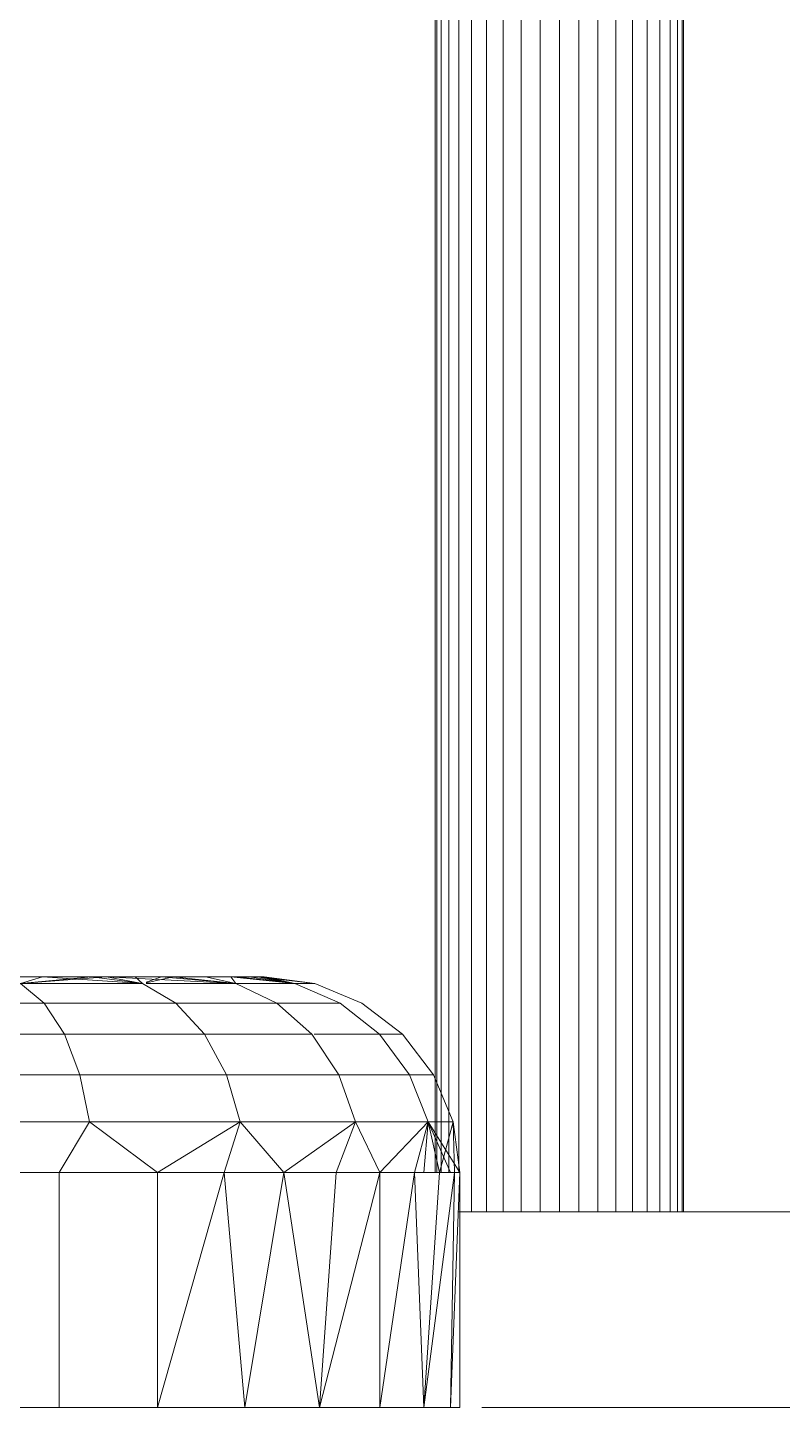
# Model space of a CAD drawing. Header units: centimetres. Extents: x -13467 to 3766, y -437 to 1921.
# Drawn here: x -8291.55 to -8287.69, y 94.03 to 101.08 of the extents above; entities that cross this region are included whole.
import ezdxf

# ---------------------------------------------------------------- set-up
doc = ezdxf.new("R2010")
doc.units = ezdxf.units.CM
doc.layers.add('M-EQPM', color=7, linetype='Continuous', lineweight=9)

# ---------------------------------------------------------------- blocks, each defined once
blk = doc.blocks.new('EQ-02-004 - EQ-02-004_dwg_Agrupar_791-V64-Sección 1-1')
at = {"layer": 'M-EQPM', "color": 136, "true_color": 0x007f7f}
for p, q in [((-8291.8459, 96.2294), (-8291.478, 96.2294)), ((-8291.478, 96.2294), (-8291.8459, 96.2294)), ((-8291.59, 96.1953), (-8291.478, 96.2294)), ((-8291.59, 96.1953), (-8291.1499, 96.2294)), ((-8291.59, 96.1953), (-8291.478, 96.2294)), ((-8291.59, 96.1953), (-8291.478, 96.2294)), ((-8291.478, 96.2294), (-8291.1499, 96.2294)), ((-8291.1499, 96.2294), (-8291.478, 96.2294)), ((-8290.9669, 96.1953), (-8291.478, 96.2294)), ((-8291.1499, 96.2294), (-8290.8696, 96.2294)), ((-8290.8696, 96.2294), (-8291.1499, 96.2294)), ((-8290.9669, 96.1953), (-8291.1499, 96.2294)), ((-8290.4887, 96.1953), (-8291.1499, 96.2294)), ((-8290.9669, 96.1953), (-8291.1499, 96.2294)), ((-8290.9472, 96.2022), (-8290.8696, 96.2294)), ((-8290.9472, 96.1953), (-8290.4887, 96.1953)), ((-8290.4887, 96.1953), (-8290.9472, 96.1953)), ((-8290.8696, 96.2294), (-8290.6441, 96.2294)), ((-8290.6441, 96.2294), (-8290.8696, 96.2294)), ((-8290.4887, 96.1953), (-8290.8696, 96.2294)), ((-8290.4887, 96.1953), (-8290.8696, 96.2294)), ((-8290.6441, 96.2294), (-8290.479, 96.2294)), ((-8290.479, 96.2294), (-8290.6441, 96.2294)), ((-8290.4887, 96.1953), (-8290.6441, 96.2294)), ((-8290.4887, 96.1953), (-8290.6441, 96.2294)), ((-8290.2798, 96.0954), (-8290.4887, 96.1953)), ((-8290.2798, 96.0954), (-8290.4887, 96.1953)), ((-8290.4887, 96.1953), (-8290.1881, 96.1953)), ((-8290.1881, 96.1953), (-8290.4887, 96.1953)), ((-8290.479, 96.2294), (-8290.3783, 96.2294)), ((-8290.3783, 96.2294), (-8290.479, 96.2294)), ((-8290.1881, 96.1953), (-8290.479, 96.2294)), ((-8290.1881, 96.1953), (-8290.479, 96.2294)), ((-8290.3783, 96.2294), (-8290.3444, 96.2294)), ((-8290.3444, 96.2294), (-8290.3783, 96.2294)), ((-8290.1881, 96.1953), (-8290.3783, 96.2294)), ((-8290.0856, 96.1953), (-8290.3783, 96.2294)), ((-8290.1881, 96.1953), (-8290.3783, 96.2294)), ((-8290.0856, 96.1953), (-8290.3444, 96.2294)), ((-8290.1881, 96.1953), (-8290.3444, 96.2294)), ((-8289.9551, 96.0954), (-8290.1881, 96.1953)), ((-8289.9551, 96.0954), (-8290.1881, 96.1953)), ((-8290.1881, 96.1953), (-8290.0856, 96.1953)), ((-8290.0856, 96.1953), (-8290.1881, 96.1953)), ((-8289.8444, 96.0954), (-8290.0856, 96.1953)), ((-8290.2798, 96.0954), (-8289.9551, 96.0954)), ((-8289.9551, 96.0954), (-8290.2798, 96.0954)), ((-8290.2798, 96.0954), (-8289.9551, 96.0954)), ((-8290.2798, 96.0954), (-8289.9551, 96.0954)), ((-8289.6373, 95.9365), (-8289.8444, 96.0954)), ((-8289.7551, 95.9365), (-8289.6373, 95.9365)), ((-8289.6373, 95.9365), (-8289.7551, 95.9365)), ((-8289.4784, 95.7294), (-8289.6373, 95.9365)), ((-8289.6016, 95.7294), (-8289.4784, 95.7294)), ((-8289.4784, 95.7294), (-8289.6016, 95.7294)), ((-8289.6016, 95.7294), (-8289.4784, 95.7294)), ((-8289.4784, 95.7294), (-8289.6016, 95.7294))]:
    blk.add_line(p, q, dxfattribs=at)
at = {"layer": 'M-EQPM', "color": 136, "true_color": 0x007f7f, "flags": 128}
for points in [[(-8291.59, 96.1953), (-8291.8459, 96.2294), (-8292.2446, 96.2294), (-8291.8459, 96.2294), (-8291.478, 96.2294), (-8291.59, 96.1953)], [(-8291.1499, 96.2294), (-8291.478, 96.2294), (-8291.8459, 96.2294), (-8291.59, 96.1953)], [(-8290.9668, 96.1953), (-8291.478, 96.2294), (-8290.9668, 96.1953), (-8291.1499, 96.2294), (-8291.478, 96.2294), (-8291.8459, 96.2294), (-8291.59, 96.1953)], [(-8291.478, 96.2294), (-8291.8459, 96.2294), (-8291.59, 96.1953)], [(-8290.9668, 96.1953), (-8291.1499, 96.2294), (-8291.59, 96.1953), (-8291.1499, 96.2294), (-8291.478, 96.2294), (-8291.1499, 96.2294)], [(-8290.9668, 96.1953), (-8291.1499, 96.2294), (-8290.4887, 96.1953), (-8291.1499, 96.2294), (-8290.8696, 96.2294), (-8291.1499, 96.2294)], [(-8290.8696, 96.2294), (-8291.1499, 96.2294), (-8290.9668, 96.1953)], [(-8289.9551, 96.0954), (-8290.1881, 96.1953), (-8290.4887, 96.1953), (-8290.8696, 96.2294), (-8290.4887, 96.1953), (-8290.6441, 96.2294), (-8290.8696, 96.2294), (-8291.1499, 96.2294)], [(-8290.9472, 96.1953), (-8290.4887, 96.1953), (-8290.6441, 96.2294), (-8290.479, 96.2294), (-8290.6441, 96.2294)], [(-8290.6441, 96.2294), (-8290.8696, 96.2294), (-8290.4887, 96.1953), (-8290.9472, 96.1953)], [(-8290.2798, 96.0954), (-8290.4887, 96.1953), (-8290.9472, 96.1953)], [(-8290.9472, 96.1953), (-8290.4887, 96.1953), (-8290.2798, 96.0954)], [(-8290.8696, 96.2294), (-8290.6441, 96.2294), (-8290.4887, 96.1953), (-8290.1881, 96.1953), (-8289.9551, 96.0954)], [(-8290.3783, 96.2294), (-8290.479, 96.2294), (-8290.1881, 96.1953), (-8290.4887, 96.1953), (-8290.2798, 96.0954)], [(-8290.2798, 96.0954), (-8289.9551, 96.0954), (-8290.1881, 96.1953), (-8290.0856, 96.1953), (-8290.3783, 96.2294), (-8290.1881, 96.1953), (-8290.4887, 96.1953), (-8290.2798, 96.0954)], [(-8290.2798, 96.0954), (-8289.9551, 96.0954), (-8290.1881, 96.1953), (-8290.0856, 96.1953), (-8290.1881, 96.1953), (-8290.3783, 96.2294), (-8290.3444, 96.2294), (-8290.3783, 96.2294), (-8290.3444, 96.2294), (-8290.0856, 96.1953), (-8290.3783, 96.2294)], [(-8289.7551, 95.9365), (-8289.6373, 95.9365), (-8289.8444, 96.0954)], [(-8289.8444, 96.0954), (-8289.6373, 95.9365), (-8289.7551, 95.9365)], [(-8289.7551, 95.9365), (-8289.6373, 95.9365), (-8289.4784, 95.7294), (-8289.6016, 95.7294)], [(-8289.7551, 95.9365), (-8289.6373, 95.9365), (-8289.4784, 95.7294), (-8289.6016, 95.7294)]]:
    blk.add_lwpolyline(points, dxfattribs=at)
for points in [[(-8291.59, 96.1953), (-8291.478, 96.2294)], [(-8290.9472, 96.2022), (-8290.8696, 96.2294)], [(-8290.8696, 96.2294), (-8290.6441, 96.2294), (-8290.4887, 96.1953)], [(-8289.8444, 96.0954), (-8290.0856, 96.1953), (-8290.1881, 96.1953), (-8290.479, 96.2294), (-8290.6441, 96.2294), (-8290.479, 96.2294), (-8290.3783, 96.2294), (-8290.1881, 96.1953), (-8290.479, 96.2294), (-8290.3783, 96.2294), (-8290.3444, 96.2294), (-8290.1881, 96.1953), (-8290.3444, 96.2294), (-8290.0856, 96.1953)], [(-8290.3783, 96.2294), (-8290.1881, 96.1953), (-8290.479, 96.2294)]]:
    blk.add_lwpolyline(points, close=True, dxfattribs=at)
blk = doc.blocks.new('EQ-02-004 - EQ-02-004_dwg_Agrupar_896-V65-Sección 1-1')
at = {"layer": 'M-EQPM', "color": 136, "true_color": 0x007f7f}
for p, q in [((-8291.478, 96.2294), (-8291.8459, 96.2294)), ((-8291.8459, 96.2294), (-8291.478, 96.2294)), ((-8291.59, 96.1953), (-8291.478, 96.2294)), ((-8291.59, 96.1953), (-8291.478, 96.2294)), ((-8291.59, 96.1953), (-8291.2277, 96.2294)), ((-8291.59, 96.1953), (-8291.478, 96.2294)), ((-8291.4694, 96.0954), (-8291.59, 96.1953)), ((-8291.59, 96.1953), (-8290.9669, 96.1953)), ((-8291.59, 96.1953), (-8291.4694, 96.0954)), ((-8291.59, 96.1953), (-8291.4694, 96.0954)), ((-8291.1499, 96.2294), (-8291.478, 96.2294)), ((-8291.478, 96.2294), (-8291.2277, 96.2294)), ((-8290.9669, 96.1953), (-8291.478, 96.2294)), ((-8291.2277, 96.2294), (-8291.0033, 96.2294)), ((-8291.2277, 96.2294), (-8290.8079, 96.2294)), ((-8290.9669, 96.1953), (-8291.2277, 96.2294)), ((-8290.8696, 96.2294), (-8291.1499, 96.2294)), ((-8290.4887, 96.1953), (-8291.1499, 96.2294)), ((-8290.9669, 96.1953), (-8291.1499, 96.2294)), ((-8291.0033, 96.2294), (-8290.8079, 96.2294)), ((-8290.9669, 96.1953), (-8291.0033, 96.2294)), ((-8290.9668, 96.1953), (-8291.0033, 96.2294)), ((-8290.7963, 96.0954), (-8290.9669, 96.1953)), ((-8290.9472, 96.1995), (-8290.8079, 96.2294)), ((-8290.4887, 96.1953), (-8290.9472, 96.1953)), ((-8290.9472, 96.1953), (-8290.4887, 96.1953)), ((-8290.6441, 96.2294), (-8290.8696, 96.2294)), ((-8290.4887, 96.1953), (-8290.8696, 96.2294)), ((-8290.8079, 96.2294), (-8290.6441, 96.2294)), ((-8290.4887, 96.1953), (-8290.8079, 96.2294)), ((-8290.479, 96.2294), (-8290.6441, 96.2294)), ((-8290.6441, 96.2294), (-8290.5144, 96.2294)), ((-8290.4887, 96.1953), (-8290.6441, 96.2294)), ((-8290.4887, 96.1953), (-8290.6441, 96.2294)), ((-8290.5144, 96.2294), (-8290.4204, 96.2294)), ((-8290.5144, 96.2294), (-8290.3635, 96.2294)), ((-8290.4887, 96.1953), (-8290.5144, 96.2294)), ((-8290.1881, 96.1953), (-8290.5144, 96.2294)), ((-8290.2798, 96.0954), (-8290.4887, 96.1953)), ((-8290.2798, 96.0954), (-8290.4887, 96.1953)), ((-8290.1881, 96.1953), (-8290.4887, 96.1953)), ((-8290.4887, 96.1953), (-8290.1881, 96.1953)), ((-8290.3783, 96.2294), (-8290.479, 96.2294)), ((-8290.1881, 96.1953), (-8290.479, 96.2294)), ((-8290.4204, 96.2294), (-8290.3635, 96.2294)), ((-8290.1881, 96.1953), (-8290.4204, 96.2294)), ((-8290.3783, 96.2294), (-8290.3444, 96.2294)), ((-8290.0856, 96.1953), (-8290.3783, 96.2294)), ((-8290.1881, 96.1953), (-8290.3783, 96.2294)), ((-8290.3444, 96.2294), (-8290.3635, 96.2294)), ((-8290.0856, 96.1953), (-8290.3635, 96.2294)), ((-8290.1881, 96.1953), (-8290.3635, 96.2294)), ((-8290.0856, 96.1953), (-8290.3444, 96.2294)), ((-8289.9551, 96.0954), (-8290.1881, 96.1953)), ((-8289.9551, 96.0954), (-8290.1881, 96.1953)), ((-8290.0856, 96.1953), (-8290.1881, 96.1953)), ((-8290.0856, 96.1953), (-8290.1881, 96.1953)), ((-8289.8444, 96.0954), (-8290.0856, 96.1953)), ((-8292.2532, 96.0954), (-8291.4694, 96.0954)), ((-8291.4694, 96.0954), (-8292.2532, 96.0954)), ((-8292.2532, 96.0954), (-8291.4694, 96.0954)), ((-8291.3659, 95.9365), (-8291.4694, 96.0954)), ((-8291.4694, 96.0954), (-8290.7963, 96.0954)), ((-8291.4694, 96.0954), (-8290.7963, 96.0954)), ((-8291.4694, 96.0954), (-8291.3659, 95.9365)), ((-8290.7963, 96.0954), (-8291.4694, 96.0954)), ((-8291.4694, 96.0954), (-8291.3659, 95.9365)), ((-8290.6499, 95.9365), (-8290.7963, 96.0954)), ((-8290.7963, 96.0954), (-8290.2798, 96.0954)), ((-8290.2798, 96.0954), (-8290.7963, 96.0954)), ((-8290.7963, 96.0954), (-8290.6499, 95.9365)), ((-8290.6499, 95.9365), (-8290.7963, 96.0954)), ((-8290.1005, 95.9365), (-8290.2798, 96.0954)), ((-8289.9551, 96.0954), (-8290.2798, 96.0954)), ((-8290.2798, 96.0954), (-8289.9551, 96.0954)), ((-8289.9551, 96.0954), (-8290.2798, 96.0954)), ((-8289.7551, 95.9365), (-8289.9551, 96.0954)), ((-8289.6373, 95.9365), (-8289.8444, 96.0954)), ((-8292.1996, 95.9365), (-8291.3659, 95.9365)), ((-8291.3659, 95.9365), (-8292.1996, 95.9365)), ((-8291.3659, 95.9365), (-8292.1996, 95.9365)), ((-8291.2864, 95.7294), (-8291.3659, 95.9365)), ((-8291.3659, 95.9365), (-8290.6499, 95.9365)), ((-8291.2864, 95.7294), (-8291.3659, 95.9365)), ((-8291.2864, 95.7294), (-8291.3659, 95.9365)), ((-8290.5375, 95.7294), (-8290.6499, 95.9365)), ((-8290.6499, 95.9365), (-8290.1005, 95.9365)), ((-8289.9628, 95.7294), (-8290.1005, 95.9365)), ((-8290.089, 95.9365), (-8289.7551, 95.9365)), ((-8289.6016, 95.7294), (-8289.7551, 95.9365)), ((-8289.7551, 95.9365), (-8289.6373, 95.9365)), ((-8289.6373, 95.9365), (-8289.7551, 95.9365)), ((-8289.4784, 95.7294), (-8289.6373, 95.9365)), ((-8292.1585, 95.7294), (-8291.2864, 95.7294)), ((-8292.1585, 95.7294), (-8291.2864, 95.7294)), ((-8291.2864, 95.7294), (-8291.2364, 95.4882)), ((-8291.2864, 95.7294), (-8290.5375, 95.7294)), ((-8291.2364, 95.4882), (-8291.2864, 95.7294)), ((-8290.5375, 95.7294), (-8290.4668, 95.4882)), ((-8290.5375, 95.7294), (-8289.9628, 95.7294)), ((-8290.5375, 95.7294), (-8289.9628, 95.7294)), ((-8290.5375, 95.7294), (-8289.9628, 95.7294)), ((-8289.8763, 95.4882), (-8289.9628, 95.7294)), ((-8289.9628, 95.7294), (-8289.6016, 95.7294)), ((-8289.6016, 95.7294), (-8289.4784, 95.7294)), ((-8289.4784, 95.7294), (-8289.6016, 95.7294)), ((-8289.5051, 95.4882), (-8289.6016, 95.7294)), ((-8289.3785, 95.4882), (-8289.4784, 95.7294)), ((-8292.1327, 95.4882), (-8291.2364, 95.4882)), ((-8292.1327, 95.4882), (-8291.2364, 95.4882)), ((-8291.2364, 95.4882), (-8292.1327, 95.4882)), ((-8291.2364, 95.4882), (-8291.3919, 95.2294)), ((-8291.3919, 95.2294), (-8291.2364, 95.4882)), ((-8291.2364, 95.4882), (-8291.3919, 95.2294)), ((-8291.2364, 95.4882), (-8290.4668, 95.4882)), ((-8291.2364, 95.4882), (-8290.8902, 95.2294)), ((-8290.4668, 95.4882), (-8290.8902, 95.2294)), ((-8290.4668, 95.4882), (-8290.5489, 95.2294)), ((-8290.5489, 95.2294), (-8290.4669, 95.4882)), ((-8290.5489, 95.2294), (-8290.4669, 95.4882)), ((-8290.4668, 95.4882), (-8289.8763, 95.4882)), ((-8290.4668, 95.4882), (-8290.2429, 95.2294)), ((-8290.2429, 95.2294), (-8290.4668, 95.4882)), ((-8290.4668, 95.4882), (-8290.2429, 95.2294)), ((-8289.8763, 95.4882), (-8290.2429, 95.2294)), ((-8289.8763, 95.4882), (-8289.9764, 95.2294)), ((-8289.8763, 95.4882), (-8289.9764, 95.2294)), ((-8289.8763, 95.4882), (-8289.7531, 95.2294)), ((-8289.8763, 95.4882), (-8289.5051, 95.4882)), ((-8289.7531, 95.2294), (-8289.5051, 95.4882)), ((-8289.5051, 95.4882), (-8289.5762, 95.2294)), ((-8289.5279, 95.2294), (-8289.5051, 95.4882)), ((-8289.5279, 95.2294), (-8289.5051, 95.4882)), ((-8289.5279, 95.2294), (-8289.5051, 95.4882)), ((-8289.3906, 95.2294), (-8289.5051, 95.4882)), ((-8289.5051, 95.4882), (-8289.3444, 95.2294)), ((-8289.5051, 95.4882), (-8289.3785, 95.4882)), ((-8289.3785, 95.4882), (-8289.5051, 95.4882)), ((-8289.5051, 95.4882), (-8289.448, 95.2294)), ((-8289.448, 95.2294), (-8289.5051, 95.4882)), ((-8289.5051, 95.4882), (-8289.3906, 95.2294)), ((-8289.3906, 95.2294), (-8289.5051, 95.4882)), ((-8289.5051, 95.4882), (-8289.3444, 95.2294)), ((-8289.3785, 95.4882), (-8289.448, 95.2294)), ((-8289.3444, 95.2294), (-8289.3785, 95.4882)), ((-8289.3785, 95.4882), (-8289.3704, 95.2294)), ((-8291.9356, 95.2294), (-8291.3919, 95.2294)), ((-8291.3919, 95.2294), (-8290.8902, 95.2294)), ((-8291.3919, 95.2294), (-8291.3919, 94.0294)), ((-8290.8902, 95.2294), (-8290.5489, 95.2294)), ((-8290.8902, 95.2294), (-8290.8902, 94.0294)), ((-8290.5489, 95.2294), (-8290.8902, 94.0294)), ((-8290.5489, 95.2294), (-8290.2429, 95.2294)), ((-8290.5489, 95.2294), (-8290.4428, 94.0294)), ((-8290.2429, 95.2294), (-8290.5489, 95.2294)), ((-8290.2429, 95.2294), (-8290.4428, 94.0294)), ((-8289.9764, 95.2294), (-8290.2429, 95.2294)), ((-8290.2429, 95.2294), (-8290.0606, 94.0294)), ((-8289.9764, 95.2294), (-8290.0606, 94.0294)), ((-8289.7531, 95.2294), (-8290.0606, 94.0294)), ((-8289.9764, 95.2294), (-8289.7531, 95.2294)), ((-8289.9764, 95.2294), (-8289.7531, 95.2294)), ((-8289.7531, 95.2294), (-8289.5762, 95.2294)), ((-8289.7531, 95.2294), (-8289.7531, 94.0294)), ((-8289.5762, 95.2294), (-8289.7531, 94.0294)), ((-8289.5762, 95.2294), (-8289.448, 95.2294)), ((-8289.5762, 95.2294), (-8289.5279, 94.0294)), ((-8289.448, 95.2294), (-8289.5762, 95.2294)), ((-8289.448, 95.2294), (-8289.5279, 94.0294)), ((-8289.3704, 95.2294), (-8289.5279, 94.0294)), ((-8289.448, 95.2294), (-8289.3704, 95.2294)), ((-8289.3444, 95.2294), (-8289.3906, 94.0294)), ((-8289.3704, 95.2294), (-8289.3906, 94.0294)), ((-8289.3444, 95.2294), (-8289.3704, 95.2294)), ((-8289.3444, 95.2294), (-8289.3444, 94.0294)), ((-8289.3444, 94.0294), (-8289.3444, 95.2294)), ((-8291.3919, 94.0294), (-8291.9356, 94.0294)), ((-8290.8902, 94.0294), (-8291.3919, 94.0294)), ((-8290.4428, 94.0294), (-8290.8902, 94.0294)), ((-8290.0606, 94.0294), (-8290.4428, 94.0294)), ((-8289.7531, 94.0294), (-8290.0606, 94.0294)), ((-8289.5279, 94.0294), (-8289.7531, 94.0294)), ((-8289.3906, 94.0294), (-8289.5279, 94.0294)), ((-8289.3906, 94.0294), (-8289.5279, 94.0294)), ((-8289.3906, 94.0294), (-8289.3444, 94.0294)), ((-8289.3444, 94.0294), (-8289.3906, 94.0294))]:
    blk.add_line(p, q, dxfattribs=at)
at = {"layer": 'M-EQPM', "color": 136, "true_color": 0x007f7f, "flags": 128}
for points in [[(-8290.7963, 96.0954), (-8290.9668, 96.1953), (-8291.59, 96.1953), (-8291.478, 96.2294), (-8291.8459, 96.2294), (-8292.2446, 96.2294), (-8291.8459, 96.2294), (-8291.59, 96.1953)], [(-8291.59, 96.1953), (-8291.478, 96.2294), (-8291.8459, 96.2294), (-8291.59, 96.1953)], [(-8290.9472, 96.1953), (-8290.4887, 96.1953), (-8290.6441, 96.2294), (-8290.479, 96.2294), (-8290.6441, 96.2294), (-8290.8696, 96.2294), (-8290.4887, 96.1953), (-8290.6441, 96.2294), (-8290.8696, 96.2294), (-8291.1499, 96.2294), (-8291.478, 96.2294), (-8291.8459, 96.2294), (-8291.59, 96.1953)], [(-8291.478, 96.2294), (-8291.8459, 96.2294), (-8291.59, 96.1953)], [(-8291.2277, 96.2294), (-8291.478, 96.2294), (-8291.2277, 96.2294), (-8291.59, 96.1953), (-8291.2277, 96.2294), (-8290.9668, 96.1953)], [(-8291.59, 96.1953), (-8291.478, 96.2294), (-8291.1499, 96.2294), (-8290.9668, 96.1953), (-8291.478, 96.2294), (-8290.9668, 96.1953)], [(-8290.7963, 96.0954), (-8290.9668, 96.1953), (-8291.59, 96.1953)], [(-8291.0033, 96.2294), (-8291.2277, 96.2294), (-8290.9668, 96.1953), (-8291.0033, 96.2294), (-8290.8079, 96.2294), (-8290.9472, 96.1995)], [(-8290.9668, 96.1953), (-8291.1499, 96.2294), (-8290.4887, 96.1953), (-8291.1499, 96.2294), (-8290.8696, 96.2294)], [(-8290.8696, 96.2294), (-8290.4887, 96.1953), (-8290.9472, 96.1953)], [(-8290.9472, 96.1995), (-8290.8079, 96.2294), (-8290.4887, 96.1953), (-8290.1881, 96.1953), (-8289.9551, 96.0954)], [(-8290.9472, 96.1953), (-8290.4887, 96.1953), (-8290.2798, 96.0954), (-8290.1005, 95.9365)], [(-8290.2798, 96.0954), (-8290.4887, 96.1953), (-8290.9472, 96.1953)], [(-8290.8079, 96.2294), (-8290.4887, 96.1953), (-8290.6441, 96.2294), (-8290.8079, 96.2294), (-8290.6441, 96.2294), (-8290.5144, 96.2294), (-8290.6441, 96.2294), (-8290.4887, 96.1953), (-8290.5144, 96.2294), (-8290.4887, 96.1953), (-8290.1881, 96.1953), (-8289.9551, 96.0954)], [(-8289.9551, 96.0954), (-8290.1881, 96.1953), (-8290.0856, 96.1953), (-8289.8444, 96.0954), (-8290.0856, 96.1953), (-8290.1881, 96.1953), (-8290.5144, 96.2294)], [(-8290.3635, 96.2294), (-8290.0856, 96.1953), (-8290.3444, 96.2294), (-8290.3635, 96.2294), (-8290.3444, 96.2294), (-8290.3783, 96.2294), (-8290.479, 96.2294), (-8290.1881, 96.1953), (-8290.3783, 96.2294), (-8290.3444, 96.2294), (-8290.0856, 96.1953), (-8290.3783, 96.2294), (-8290.0856, 96.1953), (-8290.1881, 96.1953)], [(-8290.1881, 96.1953), (-8290.3635, 96.2294), (-8290.1881, 96.1953), (-8290.4204, 96.2294), (-8290.3635, 96.2294), (-8290.0856, 96.1953), (-8290.1881, 96.1953), (-8289.9551, 96.0954), (-8290.2798, 96.0954)], [(-8290.1005, 95.9365), (-8290.2798, 96.0954), (-8290.7963, 96.0954)], [(-8289.7551, 95.9365), (-8289.9551, 96.0954), (-8290.2798, 96.0954)], [(-8289.7551, 95.9365), (-8289.9551, 96.0954), (-8290.2798, 96.0954)], [(-8291.3659, 95.9365), (-8290.6499, 95.9365), (-8290.5375, 95.7294)], [(-8291.3659, 95.9365), (-8290.6499, 95.9365), (-8290.5375, 95.7294)], [(-8290.6499, 95.9365), (-8290.1005, 95.9365), (-8289.9628, 95.7294)], [(-8289.9628, 95.7294), (-8290.1005, 95.9365), (-8290.6499, 95.9365)], [(-8290.089, 95.9365), (-8289.7551, 95.9365), (-8289.6016, 95.7294), (-8289.4784, 95.7294), (-8289.6016, 95.7294)], [(-8289.6016, 95.7294), (-8289.4784, 95.7294), (-8289.3785, 95.4882), (-8289.4784, 95.7294), (-8289.6016, 95.7294), (-8289.7551, 95.9365), (-8290.089, 95.9365)], [(-8289.7551, 95.9365), (-8289.6373, 95.9365), (-8289.4784, 95.7294), (-8289.6373, 95.9365), (-8289.7551, 95.9365)], [(-8289.7551, 95.9365), (-8289.6373, 95.9365), (-8289.7551, 95.9365)], [(-8291.2364, 95.4882), (-8291.2864, 95.7294), (-8292.1585, 95.7294)], [(-8291.2864, 95.7294), (-8290.5375, 95.7294), (-8290.4668, 95.4882), (-8291.2364, 95.4882)], [(-8290.4668, 95.4882), (-8290.5375, 95.7294), (-8291.2864, 95.7294)], [(-8289.9628, 95.7294), (-8289.8763, 95.4882), (-8290.4668, 95.4882)], [(-8289.9628, 95.7294), (-8289.6016, 95.7294), (-8289.5051, 95.4882)], [(-8292.1326, 95.4882), (-8291.9356, 95.2294), (-8291.3919, 95.2294)], [(-8290.4668, 95.4882), (-8290.8902, 95.2294), (-8290.4668, 95.4882), (-8291.2364, 95.4882), (-8290.8902, 95.2294), (-8291.3919, 95.2294), (-8291.3919, 94.0294), (-8290.8902, 94.0294)], [(-8290.8902, 94.0294), (-8290.4428, 94.0294), (-8290.5489, 95.2294), (-8290.8902, 94.0294), (-8290.5489, 95.2294), (-8290.8902, 95.2294), (-8291.2364, 95.4882)], [(-8290.4668, 95.4882), (-8289.8763, 95.4882), (-8289.9764, 95.2294)], [(-8290.0606, 94.0294), (-8289.9764, 95.2294), (-8290.2429, 95.2294), (-8289.8763, 95.4882), (-8290.2429, 95.2294)], [(-8290.0606, 94.0294), (-8290.2429, 95.2294), (-8289.9764, 95.2294), (-8289.7531, 95.2294), (-8289.8763, 95.4882)], [(-8289.5762, 95.2294), (-8289.5051, 95.4882), (-8289.8763, 95.4882)], [(-8289.8763, 95.4882), (-8289.7531, 95.2294), (-8289.5051, 95.4882), (-8289.7531, 95.2294), (-8289.5762, 95.2294), (-8289.7531, 95.2294), (-8289.7531, 94.0294), (-8289.5762, 95.2294), (-8289.7531, 94.0294), (-8289.5279, 94.0294), (-8289.5762, 95.2294), (-8289.448, 95.2294)], [(-8289.5762, 95.2294), (-8289.5051, 95.4882), (-8289.448, 95.2294)], [(-8289.5279, 94.0294), (-8289.3704, 95.2294), (-8289.5279, 94.0294), (-8289.448, 95.2294), (-8289.3704, 95.2294), (-8289.3444, 95.2294), (-8289.3785, 95.4882), (-8289.3704, 95.2294), (-8289.3906, 94.0294)], [(-8289.5051, 95.4882), (-8289.3785, 95.4882), (-8289.5051, 95.4882)], [(-8289.5051, 95.4882), (-8289.3785, 95.4882), (-8289.3704, 95.2294), (-8289.3444, 95.2294), (-8289.3906, 94.0294), (-8289.3444, 95.2294), (-8289.3444, 94.0294), (-8289.3906, 94.0294), (-8289.3444, 94.0294)], [(-8289.5051, 95.4882), (-8289.3785, 95.4882), (-8289.3444, 95.2294), (-8289.5051, 95.4882)], [(-8292.5078, 94.0294), (-8291.9356, 94.0294), (-8291.3919, 94.0294), (-8291.3919, 95.2294), (-8291.9356, 95.2294), (-8291.9356, 94.0294), (-8291.3919, 94.0294), (-8290.8902, 94.0294)], [(-8291.3919, 95.2294), (-8290.8902, 95.2294), (-8290.8902, 94.0294), (-8290.4428, 94.0294), (-8290.0606, 94.0294)], [(-8290.8902, 94.0294), (-8290.8902, 95.2294), (-8290.5489, 95.2294)], [(-8290.2429, 95.2294), (-8290.5489, 95.2294), (-8290.4428, 94.0294), (-8290.2429, 95.2294), (-8290.4428, 94.0294), (-8290.0606, 94.0294)], [(-8289.7531, 95.2294), (-8290.0606, 94.0294), (-8289.7531, 95.2294), (-8289.7531, 94.0294), (-8290.0606, 94.0294), (-8290.2429, 95.2294)], [(-8289.9764, 95.2294), (-8290.0606, 94.0294), (-8289.7531, 94.0294), (-8289.5279, 94.0294)], [(-8289.448, 95.2294), (-8289.5279, 94.0294), (-8289.5762, 95.2294)], [(-8289.5279, 94.0294), (-8289.3906, 94.0294), (-8289.3704, 95.2294), (-8289.448, 95.2294)]]:
    blk.add_lwpolyline(points, dxfattribs=at)
for points in [[(-8290.5144, 96.2294), (-8290.1881, 96.1953), (-8290.4204, 96.2294)], [(-8290.2798, 96.0954), (-8290.4887, 96.1953), (-8290.1881, 96.1953), (-8290.3783, 96.2294), (-8290.479, 96.2294), (-8290.1881, 96.1953), (-8290.4887, 96.1953)], [(-8289.8444, 96.0954), (-8289.6373, 95.9365)], [(-8289.9628, 95.7294), (-8289.8763, 95.4882), (-8289.5051, 95.4882), (-8289.6016, 95.7294)], [(-8289.448, 95.2294), (-8289.3785, 95.4882)]]:
    blk.add_lwpolyline(points, close=True, dxfattribs=at)
blk = doc.blocks.new('EQ-02-004 - EQ-02-004_dwg_Agrupar_788-V66-Sección 1-1')
at = {"layer": 'M-EQPM', "color": 136, "true_color": 0x007f7f}
for p, q in [((-8291.8459, 96.2294), (-8291.478, 96.2294)), ((-8291.478, 96.2294), (-8291.8459, 96.2294)), ((-8291.59, 96.1953), (-8291.478, 96.2294)), ((-8291.59, 96.1953), (-8291.1499, 96.2294)), ((-8291.59, 96.1953), (-8291.478, 96.2294)), ((-8291.59, 96.1953), (-8291.478, 96.2294)), ((-8291.478, 96.2294), (-8291.1499, 96.2294)), ((-8291.1499, 96.2294), (-8291.478, 96.2294)), ((-8290.9669, 96.1953), (-8291.478, 96.2294)), ((-8291.1499, 96.2294), (-8290.8696, 96.2294)), ((-8290.8696, 96.2294), (-8291.1499, 96.2294)), ((-8290.9669, 96.1953), (-8291.1499, 96.2294)), ((-8290.4887, 96.1953), (-8291.1499, 96.2294)), ((-8290.9669, 96.1953), (-8291.1499, 96.2294)), ((-8290.9472, 96.2022), (-8290.8696, 96.2294)), ((-8290.9472, 96.1953), (-8290.4887, 96.1953)), ((-8290.4887, 96.1953), (-8290.9472, 96.1953)), ((-8290.8696, 96.2294), (-8290.6441, 96.2294)), ((-8290.6441, 96.2294), (-8290.8696, 96.2294)), ((-8290.4887, 96.1953), (-8290.8696, 96.2294)), ((-8290.4887, 96.1953), (-8290.8696, 96.2294)), ((-8290.6441, 96.2294), (-8290.479, 96.2294)), ((-8290.479, 96.2294), (-8290.6441, 96.2294)), ((-8290.4887, 96.1953), (-8290.6441, 96.2294)), ((-8290.4887, 96.1953), (-8290.6441, 96.2294)), ((-8290.2798, 96.0954), (-8290.4887, 96.1953)), ((-8290.2798, 96.0954), (-8290.4887, 96.1953)), ((-8290.4887, 96.1953), (-8290.1881, 96.1953)), ((-8290.1881, 96.1953), (-8290.4887, 96.1953)), ((-8290.479, 96.2294), (-8290.3783, 96.2294)), ((-8290.3783, 96.2294), (-8290.479, 96.2294)), ((-8290.1881, 96.1953), (-8290.479, 96.2294)), ((-8290.1881, 96.1953), (-8290.479, 96.2294)), ((-8290.3783, 96.2294), (-8290.3444, 96.2294)), ((-8290.3444, 96.2294), (-8290.3783, 96.2294)), ((-8290.1881, 96.1953), (-8290.3783, 96.2294)), ((-8290.0856, 96.1953), (-8290.3783, 96.2294)), ((-8290.1881, 96.1953), (-8290.3783, 96.2294)), ((-8290.0856, 96.1953), (-8290.3444, 96.2294)), ((-8290.1881, 96.1953), (-8290.3444, 96.2294)), ((-8289.9551, 96.0954), (-8290.1881, 96.1953)), ((-8289.9551, 96.0954), (-8290.1881, 96.1953)), ((-8290.1881, 96.1953), (-8290.0856, 96.1953)), ((-8290.0856, 96.1953), (-8290.1881, 96.1953)), ((-8289.8444, 96.0954), (-8290.0856, 96.1953)), ((-8290.2798, 96.0954), (-8289.9551, 96.0954)), ((-8289.9551, 96.0954), (-8290.2798, 96.0954)), ((-8290.2798, 96.0954), (-8289.9551, 96.0954)), ((-8290.2798, 96.0954), (-8289.9551, 96.0954)), ((-8289.6373, 95.9365), (-8289.8444, 96.0954)), ((-8289.7551, 95.9365), (-8289.6373, 95.9365)), ((-8289.6373, 95.9365), (-8289.7551, 95.9365)), ((-8289.4784, 95.7294), (-8289.6373, 95.9365)), ((-8289.6016, 95.7294), (-8289.4784, 95.7294)), ((-8289.4784, 95.7294), (-8289.6016, 95.7294)), ((-8289.6016, 95.7294), (-8289.4784, 95.7294)), ((-8289.4784, 95.7294), (-8289.6016, 95.7294))]:
    blk.add_line(p, q, dxfattribs=at)
at = {"layer": 'M-EQPM', "color": 136, "true_color": 0x007f7f, "flags": 128}
for points in [[(-8291.59, 96.1953), (-8291.8459, 96.2294), (-8292.2446, 96.2294), (-8291.8459, 96.2294), (-8291.478, 96.2294), (-8291.59, 96.1953)], [(-8291.1499, 96.2294), (-8291.478, 96.2294), (-8291.8459, 96.2294), (-8291.59, 96.1953)], [(-8290.9668, 96.1953), (-8291.478, 96.2294), (-8290.9668, 96.1953), (-8291.1499, 96.2294), (-8291.478, 96.2294), (-8291.8459, 96.2294), (-8291.59, 96.1953)], [(-8291.478, 96.2294), (-8291.8459, 96.2294), (-8291.59, 96.1953)], [(-8290.9668, 96.1953), (-8291.1499, 96.2294), (-8291.59, 96.1953), (-8291.1499, 96.2294), (-8291.478, 96.2294), (-8291.1499, 96.2294)], [(-8290.9668, 96.1953), (-8291.1499, 96.2294), (-8290.4887, 96.1953), (-8291.1499, 96.2294), (-8290.8696, 96.2294), (-8291.1499, 96.2294)], [(-8290.8696, 96.2294), (-8291.1499, 96.2294), (-8290.9668, 96.1953)], [(-8289.9551, 96.0954), (-8290.1881, 96.1953), (-8290.4887, 96.1953), (-8290.8696, 96.2294), (-8290.4887, 96.1953), (-8290.6441, 96.2294), (-8290.8696, 96.2294), (-8291.1499, 96.2294)], [(-8290.9472, 96.1953), (-8290.4887, 96.1953), (-8290.6441, 96.2294), (-8290.479, 96.2294), (-8290.6441, 96.2294)], [(-8290.6441, 96.2294), (-8290.8696, 96.2294), (-8290.4887, 96.1953), (-8290.9472, 96.1953)], [(-8290.2798, 96.0954), (-8290.4887, 96.1953), (-8290.9472, 96.1953)], [(-8290.9472, 96.1953), (-8290.4887, 96.1953), (-8290.2798, 96.0954)], [(-8290.8696, 96.2294), (-8290.6441, 96.2294), (-8290.4887, 96.1953), (-8290.1881, 96.1953), (-8289.9551, 96.0954)], [(-8290.3783, 96.2294), (-8290.479, 96.2294), (-8290.1881, 96.1953), (-8290.4887, 96.1953), (-8290.2798, 96.0954)], [(-8290.2798, 96.0954), (-8289.9551, 96.0954), (-8290.1881, 96.1953), (-8290.0856, 96.1953), (-8290.3783, 96.2294), (-8290.1881, 96.1953), (-8290.4887, 96.1953), (-8290.2798, 96.0954)], [(-8290.2798, 96.0954), (-8289.9551, 96.0954), (-8290.1881, 96.1953), (-8290.0856, 96.1953), (-8290.1881, 96.1953), (-8290.3783, 96.2294), (-8290.3444, 96.2294), (-8290.3783, 96.2294), (-8290.3444, 96.2294), (-8290.0856, 96.1953), (-8290.3783, 96.2294)], [(-8289.7551, 95.9365), (-8289.6373, 95.9365), (-8289.8444, 96.0954)], [(-8289.8444, 96.0954), (-8289.6373, 95.9365), (-8289.7551, 95.9365)], [(-8289.7551, 95.9365), (-8289.6373, 95.9365), (-8289.4784, 95.7294), (-8289.6016, 95.7294)], [(-8289.7551, 95.9365), (-8289.6373, 95.9365), (-8289.4784, 95.7294), (-8289.6016, 95.7294)]]:
    blk.add_lwpolyline(points, dxfattribs=at)
for points in [[(-8291.59, 96.1953), (-8291.478, 96.2294)], [(-8290.9472, 96.2022), (-8290.8696, 96.2294)], [(-8290.8696, 96.2294), (-8290.6441, 96.2294), (-8290.4887, 96.1953)], [(-8289.8444, 96.0954), (-8290.0856, 96.1953), (-8290.1881, 96.1953), (-8290.479, 96.2294), (-8290.6441, 96.2294), (-8290.479, 96.2294), (-8290.3783, 96.2294), (-8290.1881, 96.1953), (-8290.479, 96.2294), (-8290.3783, 96.2294), (-8290.3444, 96.2294), (-8290.1881, 96.1953), (-8290.3444, 96.2294), (-8290.0856, 96.1953)], [(-8290.3783, 96.2294), (-8290.1881, 96.1953), (-8290.479, 96.2294)]]:
    blk.add_lwpolyline(points, close=True, dxfattribs=at)
blk = doc.blocks.new('EQ-02-004 - EQ-02-004_dwg_Agrupar_772-V68-Sección 1-1')
at = {"layer": 'M-EQPM', "color": 136, "true_color": 0x007f7f}
for p, q in [((-8289.4694, 105.0294), (-8289.4694, 95.2294)), ((-8289.4694, 95.2294), (-8289.4694, 105.0294)), ((-8289.4694, 95.2294), (-8289.4694, 105.0294)), ((-8289.4616, 105.0294), (-8289.4616, 95.2294)), ((-8289.4383, 105.0294), (-8289.4383, 95.2294)), ((-8289.4383, 105.0294), (-8289.4383, 95.2294)), ((-8289.4383, 105.0294), (-8289.4383, 95.2294)), ((-8289.4002, 105.0294), (-8289.4002, 95.2294)), ((-8289.4002, 95.2294), (-8289.4002, 105.0294)), ((-8289.4002, 95.2294), (-8289.4002, 105.0294)), ((-8289.3481, 105.0294), (-8289.3481, 95.2294)), ((-8289.2834, 105.0294), (-8289.2834, 95.0294)), ((-8289.2076, 105.0294), (-8289.2076, 95.0294)), ((-8289.1227, 105.0294), (-8289.1227, 95.0294)), ((-8289.0306, 105.0294), (-8289.0306, 95.0294)), ((-8289.0306, 105.0294), (-8289.0306, 95.0294)), ((-8289.0306, 105.0294), (-8289.0306, 95.0294)), ((-8288.9337, 105.0294), (-8288.9337, 95.0294)), ((-8288.9337, 95.0294), (-8288.9337, 105.0294)), ((-8288.9337, 95.0294), (-8288.9337, 105.0294)), ((-8288.8344, 105.0294), (-8288.8344, 95.0294)), ((-8288.8344, 105.0294), (-8288.8344, 95.0294)), ((-8288.8344, 105.0294), (-8288.8344, 95.0294)), ((-8288.7351, 105.0294), (-8288.7351, 95.0294)), ((-8288.7351, 95.0294), (-8288.7351, 105.0294)), ((-8288.7351, 105.0294), (-8288.7351, 95.0294)), ((-8288.6382, 105.0294), (-8288.6382, 95.0294)), ((-8288.6382, 95.0294), (-8288.6382, 105.0294)), ((-8288.6382, 95.0294), (-8288.6382, 105.0294)), ((-8288.5461, 105.0294), (-8288.5461, 95.0294)), ((-8288.5461, 105.0294), (-8288.5461, 95.0294)), ((-8288.5461, 105.0294), (-8288.5461, 95.0294)), ((-8288.4612, 105.0294), (-8288.4612, 95.0294)), ((-8288.3854, 105.0294), (-8288.3854, 95.0294)), ((-8288.3854, 95.0294), (-8288.3854, 105.0294)), ((-8288.3854, 95.0294), (-8288.3854, 105.0294)), ((-8288.3207, 105.0294), (-8288.3207, 95.0294)), ((-8288.2686, 105.0294), (-8288.2686, 95.0294)), ((-8288.2686, 105.0294), (-8288.2686, 95.0294)), ((-8288.2686, 105.0294), (-8288.2686, 95.0294)), ((-8288.2305, 105.0294), (-8288.2305, 95.0294)), ((-8288.2305, 95.0294), (-8288.2305, 105.0294)), ((-8288.2305, 95.0294), (-8288.2305, 105.0294)), ((-8288.2072, 105.0294), (-8288.2072, 95.0294)), ((-8288.1994, 105.0294), (-8288.1994, 95.0294)), ((-8288.1994, 105.0294), (-8288.1994, 95.0294)), ((-8288.1994, 105.0294), (-8288.1994, 95.0294)), ((-8283.8344, 95.0294), (-8289.3521, 95.0294)), ((-8283.8344, 95.0294), (-8289.3521, 95.0294)), ((-8289.2308, 94.0294), (-8283.8344, 94.0294)), ((-8289.2308, 94.0294), (-8283.8344, 94.0294)), ((-8289.2308, 94.0294), (-8283.8344, 94.0294))]:
    blk.add_line(p, q, dxfattribs=at)
at = {"layer": 'M-EQPM', "color": 136, "true_color": 0x007f7f, "flags": 128}
for points in [[(-8289.4616, 95.2294), (-8289.4616, 105.0294)], [(-8289.3481, 95.2294), (-8289.3481, 105.0294)], [(-8289.2834, 95.0294), (-8289.2834, 105.0294)], [(-8289.2076, 95.0294), (-8289.2076, 105.0294)], [(-8289.1227, 95.0294), (-8289.1227, 105.0294)], [(-8288.4612, 95.0294), (-8288.4612, 105.0294)], [(-8288.3207, 95.0294), (-8288.3207, 105.0294)], [(-8288.2072, 95.0294), (-8288.2072, 105.0294)]]:
    blk.add_lwpolyline(points, close=True, dxfattribs=at)
blk.add_lwpolyline([(-8283.8344, 94.0294), (-8283.8344, 95.0294), (-8289.3521, 95.0294)], dxfattribs=at)
blk = doc.blocks.new('EQ-02-004 - EQ-02-004_dwg_Agrupar_893-V69-Sección 1-1')
at = {"layer": 'M-EQPM', "color": 136, "true_color": 0x007f7f}
for p, q in [((-8291.478, 96.2294), (-8291.8459, 96.2294)), ((-8291.8459, 96.2294), (-8291.478, 96.2294)), ((-8291.59, 96.1953), (-8291.478, 96.2294)), ((-8291.59, 96.1953), (-8291.478, 96.2294)), ((-8291.59, 96.1953), (-8291.2277, 96.2294)), ((-8291.59, 96.1953), (-8291.478, 96.2294)), ((-8291.1499, 96.2294), (-8291.478, 96.2294)), ((-8291.478, 96.2294), (-8291.2277, 96.2294)), ((-8290.9669, 96.1953), (-8291.478, 96.2294)), ((-8291.2277, 96.2294), (-8291.0033, 96.2294)), ((-8291.2277, 96.2294), (-8290.8079, 96.2294)), ((-8290.9669, 96.1953), (-8291.2277, 96.2294)), ((-8290.8696, 96.2294), (-8291.1499, 96.2294)), ((-8290.4887, 96.1953), (-8291.1499, 96.2294)), ((-8290.9669, 96.1953), (-8291.1499, 96.2294)), ((-8291.0033, 96.2294), (-8290.8079, 96.2294)), ((-8290.9669, 96.1953), (-8291.0033, 96.2294)), ((-8290.9668, 96.1953), (-8291.0033, 96.2294)), ((-8290.9472, 96.1995), (-8290.8079, 96.2294)), ((-8290.4887, 96.1953), (-8290.9472, 96.1953)), ((-8290.9472, 96.1953), (-8290.4887, 96.1953)), ((-8290.6441, 96.2294), (-8290.8696, 96.2294)), ((-8290.4887, 96.1953), (-8290.8696, 96.2294)), ((-8290.8079, 96.2294), (-8290.6441, 96.2294)), ((-8290.4887, 96.1953), (-8290.8079, 96.2294)), ((-8290.479, 96.2294), (-8290.6441, 96.2294)), ((-8290.6441, 96.2294), (-8290.5144, 96.2294)), ((-8290.4887, 96.1953), (-8290.6441, 96.2294)), ((-8290.4887, 96.1953), (-8290.6441, 96.2294)), ((-8290.5144, 96.2294), (-8290.4204, 96.2294)), ((-8290.5144, 96.2294), (-8290.3635, 96.2294)), ((-8290.4887, 96.1953), (-8290.5144, 96.2294)), ((-8290.1881, 96.1953), (-8290.5144, 96.2294)), ((-8290.2798, 96.0954), (-8290.4887, 96.1953)), ((-8290.2798, 96.0954), (-8290.4887, 96.1953)), ((-8290.1881, 96.1953), (-8290.4887, 96.1953)), ((-8290.4887, 96.1953), (-8290.1881, 96.1953)), ((-8290.3783, 96.2294), (-8290.479, 96.2294)), ((-8290.1881, 96.1953), (-8290.479, 96.2294)), ((-8290.4204, 96.2294), (-8290.3635, 96.2294)), ((-8290.1881, 96.1953), (-8290.4204, 96.2294)), ((-8290.3783, 96.2294), (-8290.3444, 96.2294)), ((-8290.0856, 96.1953), (-8290.3783, 96.2294)), ((-8290.1881, 96.1953), (-8290.3783, 96.2294)), ((-8290.3444, 96.2294), (-8290.3635, 96.2294)), ((-8290.0856, 96.1953), (-8290.3635, 96.2294)), ((-8290.1881, 96.1953), (-8290.3635, 96.2294)), ((-8290.0856, 96.1953), (-8290.3444, 96.2294)), ((-8289.9551, 96.0954), (-8290.1881, 96.1953)), ((-8289.9551, 96.0954), (-8290.1881, 96.1953)), ((-8290.0856, 96.1953), (-8290.1881, 96.1953)), ((-8290.0856, 96.1953), (-8290.1881, 96.1953)), ((-8289.8444, 96.0954), (-8290.0856, 96.1953)), ((-8289.9551, 96.0954), (-8290.2798, 96.0954)), ((-8290.2798, 96.0954), (-8289.9551, 96.0954)), ((-8289.9551, 96.0954), (-8290.2798, 96.0954)), ((-8289.9551, 96.0954), (-8290.2798, 96.0954)), ((-8289.9551, 96.0954), (-8290.2798, 96.0954)), ((-8289.6373, 95.9365), (-8289.8444, 96.0954)), ((-8289.7551, 95.9365), (-8289.6373, 95.9365)), ((-8289.6373, 95.9365), (-8289.7551, 95.9365)), ((-8289.4784, 95.7294), (-8289.6373, 95.9365)), ((-8289.6016, 95.7294), (-8289.4784, 95.7294)), ((-8289.4784, 95.7294), (-8289.6016, 95.7294)), ((-8289.3785, 95.4882), (-8289.4784, 95.7294)), ((-8289.3906, 95.2294), (-8289.5051, 95.4882)), ((-8289.5051, 95.4882), (-8289.3444, 95.2294)), ((-8289.5051, 95.4882), (-8289.3785, 95.4882)), ((-8289.3785, 95.4882), (-8289.5051, 95.4882)), ((-8289.5051, 95.4882), (-8289.448, 95.2294)), ((-8289.5051, 95.4882), (-8289.448, 95.2294)), ((-8289.448, 95.2294), (-8289.5051, 95.4882)), ((-8289.5051, 95.4882), (-8289.3906, 95.2294)), ((-8289.3906, 95.2294), (-8289.5051, 95.4882)), ((-8289.5051, 95.4882), (-8289.3444, 95.2294)), ((-8289.3785, 95.4882), (-8289.448, 95.2294)), ((-8289.3444, 95.2294), (-8289.3785, 95.4882)), ((-8289.3785, 95.4882), (-8289.3704, 95.2294))]:
    blk.add_line(p, q, dxfattribs=at)
at = {"layer": 'M-EQPM', "color": 136, "true_color": 0x007f7f, "flags": 128}
for points in [[(-8291.59, 96.1953), (-8291.478, 96.2294), (-8291.8459, 96.2294), (-8292.2446, 96.2294), (-8291.8459, 96.2294), (-8291.59, 96.1953)], [(-8291.59, 96.1953), (-8291.478, 96.2294), (-8291.8459, 96.2294), (-8291.59, 96.1953)], [(-8290.9472, 96.1953), (-8290.4887, 96.1953), (-8290.6441, 96.2294), (-8290.479, 96.2294), (-8290.6441, 96.2294), (-8290.8696, 96.2294), (-8290.4887, 96.1953), (-8290.6441, 96.2294), (-8290.8696, 96.2294), (-8291.1499, 96.2294), (-8291.478, 96.2294), (-8291.8459, 96.2294), (-8291.59, 96.1953)], [(-8291.478, 96.2294), (-8291.8459, 96.2294), (-8291.59, 96.1953)], [(-8291.2277, 96.2294), (-8291.478, 96.2294), (-8291.2277, 96.2294), (-8291.59, 96.1953), (-8291.2277, 96.2294), (-8290.9668, 96.1953)], [(-8291.59, 96.1953), (-8291.478, 96.2294), (-8291.1499, 96.2294), (-8290.9668, 96.1953), (-8291.478, 96.2294), (-8290.9668, 96.1953)], [(-8291.0033, 96.2294), (-8291.2277, 96.2294), (-8290.9668, 96.1953), (-8291.0033, 96.2294), (-8290.8079, 96.2294), (-8290.9472, 96.1995)], [(-8290.9668, 96.1953), (-8291.1499, 96.2294), (-8290.4887, 96.1953), (-8291.1499, 96.2294), (-8290.8696, 96.2294)], [(-8290.8696, 96.2294), (-8290.4887, 96.1953), (-8290.9472, 96.1953)], [(-8290.9472, 96.1995), (-8290.8079, 96.2294), (-8290.4887, 96.1953), (-8290.1881, 96.1953), (-8289.9551, 96.0954)], [(-8290.9472, 96.1953), (-8290.4887, 96.1953), (-8290.2798, 96.0954)], [(-8290.2798, 96.0954), (-8290.4887, 96.1953), (-8290.9472, 96.1953)], [(-8290.8079, 96.2294), (-8290.4887, 96.1953), (-8290.6441, 96.2294), (-8290.8079, 96.2294), (-8290.6441, 96.2294), (-8290.5144, 96.2294), (-8290.6441, 96.2294), (-8290.4887, 96.1953), (-8290.5144, 96.2294), (-8290.4887, 96.1953), (-8290.1881, 96.1953), (-8289.9551, 96.0954)], [(-8289.9551, 96.0954), (-8290.1881, 96.1953), (-8290.0856, 96.1953), (-8289.8444, 96.0954), (-8290.0856, 96.1953), (-8290.1881, 96.1953), (-8290.5144, 96.2294)], [(-8290.3635, 96.2294), (-8290.0856, 96.1953), (-8290.3444, 96.2294), (-8290.3635, 96.2294), (-8290.3444, 96.2294), (-8290.3783, 96.2294), (-8290.479, 96.2294), (-8290.1881, 96.1953), (-8290.3783, 96.2294), (-8290.3444, 96.2294), (-8290.0856, 96.1953), (-8290.3783, 96.2294), (-8290.0856, 96.1953), (-8290.1881, 96.1953)], [(-8290.1881, 96.1953), (-8290.3635, 96.2294), (-8290.1881, 96.1953), (-8290.4204, 96.2294), (-8290.3635, 96.2294), (-8290.0856, 96.1953), (-8290.1881, 96.1953), (-8289.9551, 96.0954), (-8290.2798, 96.0954)], [(-8289.7551, 95.9365), (-8289.6373, 95.9365), (-8289.4784, 95.7294), (-8289.6373, 95.9365), (-8289.7551, 95.9365)], [(-8289.7551, 95.9365), (-8289.6373, 95.9365), (-8289.7551, 95.9365)], [(-8289.6016, 95.7294), (-8289.4784, 95.7294), (-8289.6016, 95.7294)], [(-8289.6016, 95.7294), (-8289.4784, 95.7294), (-8289.3785, 95.4882), (-8289.4784, 95.7294), (-8289.6016, 95.7294)], [(-8289.5051, 95.4882), (-8289.3785, 95.4882), (-8289.5051, 95.4882)], [(-8289.5051, 95.4882), (-8289.3785, 95.4882), (-8289.3704, 95.2294)], [(-8289.5051, 95.4882), (-8289.3785, 95.4882), (-8289.3444, 95.2294), (-8289.5051, 95.4882)], [(-8289.3444, 95.2294), (-8289.3785, 95.4882), (-8289.3704, 95.2294)]]:
    blk.add_lwpolyline(points, dxfattribs=at)
for points in [[(-8290.5144, 96.2294), (-8290.1881, 96.1953), (-8290.4204, 96.2294)], [(-8290.2798, 96.0954), (-8290.4887, 96.1953), (-8290.1881, 96.1953), (-8290.3783, 96.2294), (-8290.479, 96.2294), (-8290.1881, 96.1953), (-8290.4887, 96.1953)], [(-8289.8444, 96.0954), (-8289.6373, 95.9365)], [(-8289.448, 95.2294), (-8289.3785, 95.4882)]]:
    blk.add_lwpolyline(points, close=True, dxfattribs=at)
blk = doc.blocks.new('EQ-02-004 - EQ-02-004_dwg-1526208-Sección 1-1')
for name in ['EQ-02-004 - EQ-02-004_dwg_Agrupar_772-V68-Sección 1-1', 'EQ-02-004 - EQ-02-004_dwg_Agrupar_791-V64-Sección 1-1', 'EQ-02-004 - EQ-02-004_dwg_Agrupar_896-V65-Sección 1-1', 'EQ-02-004 - EQ-02-004_dwg_Agrupar_788-V66-Sección 1-1', 'EQ-02-004 - EQ-02-004_dwg_Agrupar_893-V69-Sección 1-1']:
    blk.add_blockref(name, (0, 0))
blk = doc.blocks.new('EQ-02-004 - EQ-02-004-1526283-Sección 1-1')
blk.add_blockref('EQ-02-004 - EQ-02-004_dwg-1526208-Sección 1-1', (0, 0))
blk = doc.blocks.new('PQ_RVR_MEP-01_ZZ_ZZ_MO_T_A_rvt-1-Sección 1-1')
at = {"layer": 'M-EQPM', "lineweight": 9}
blk.add_blockref('EQ-02-004 - EQ-02-004-1526283-Sección 1-1', (0, 0), dxfattribs=at)

msp = doc.modelspace()

# ---------------------------------------------------------------- block references
at = {"lineweight": 5}
msp.add_blockref('PQ_RVR_MEP-01_ZZ_ZZ_MO_T_A_rvt-1-Sección 1-1', (0, 0), dxfattribs=at)

doc.saveas('drawing.dxf')
